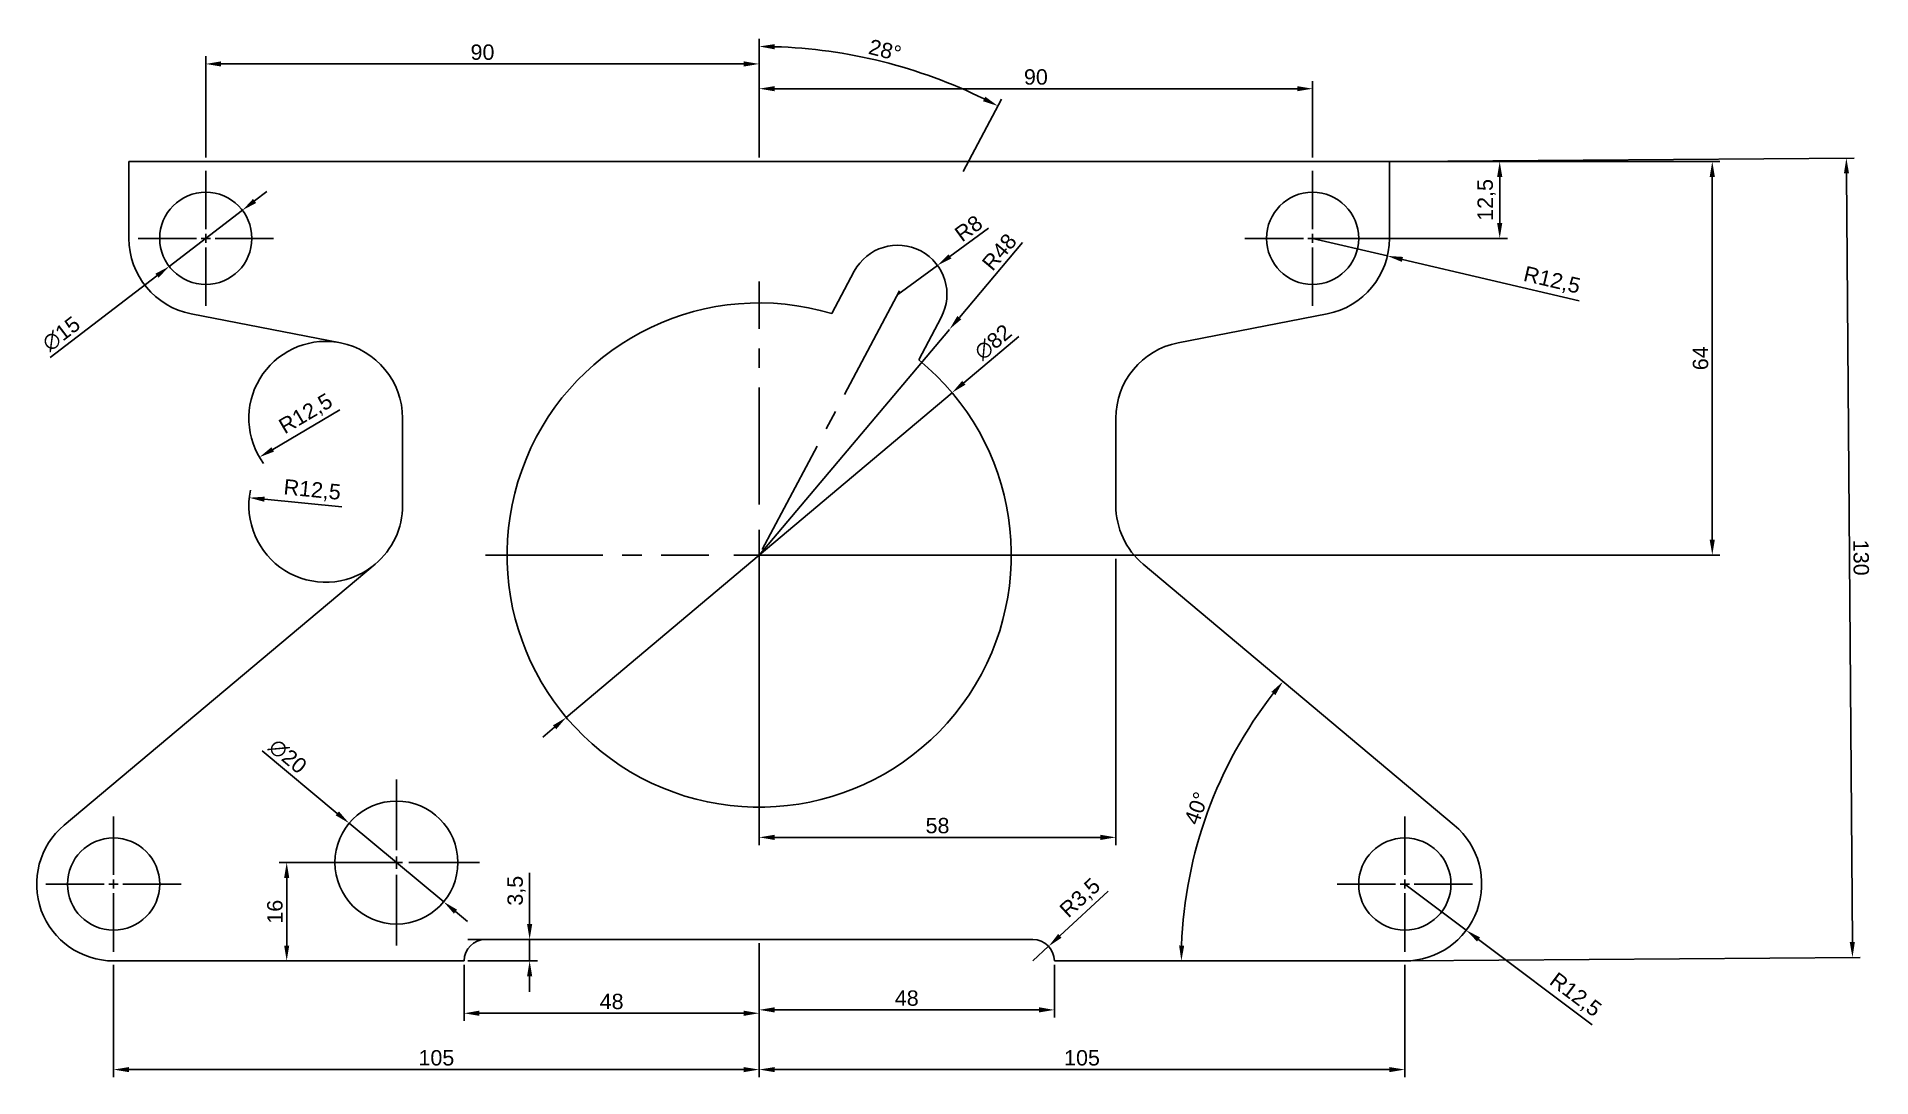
# Model space of a CAD drawing. Header units: millimetres. Extents: x -12 to 286, y -19 to 150.
import ezdxf

# ---------------------------------------------------------------- set-up
doc = ezdxf.new("R2010")
doc.units = ezdxf.units.MM
doc.linetypes.add('CENTER2', pattern=[28.575, 19.05, -3.175, 3.175, -3.175])
for name, color, linetype in [('koty', 132, 'Continuous'), ('obrys', 7, 'Continuous'), ('osy', 110, 'Continuous')]:
    doc.layers.add(name, color=color, linetype=linetype)
doc.styles.get("Standard").update_dxf_attribs({"font": 'arial.ttf'})
doc.dimstyles.new('ISO-25', dxfattribs={"dimtxt": 2.5, "dimasz": 2.5, "dimexe": 1.25, "dimexo": 0.625, "dimtad": 1, "dimtxsty": 'Standard', "dimcen": 2.5, "dimadec": 0, "dimazin": 0, "dimtfac": 1, "dimtmove": 0, "dimatfit": 3, "dimfxl": 1, "dimarcsym": 0})

# ---------------------------------------------------------------- blocks, each defined once
blk = doc.blocks.new('*D1')
at = {"layer": 'Defpoints', "color": 0, "transparency": 16777216}
for p in [(131.47, 144.35), (105, 130), (137.86, 127.81), (105, 66), (105, 66)]:
    blk.add_point(p, dxfattribs=at)
at = {"layer": 'koty', "color": 0, "lineweight": -2, "transparency": 16777216}
for p, q in [((105, 130.62), (105, 149.95)), ((138.16, 128.36), (144.41, 140.12))]:
    blk.add_line(p, q, dxfattribs=at)
blk.add_arc((105, 66), 82.7, 63.7321, 88.2679, dxfattribs=at)
at = {"layer": 'koty', "color": 0, "transparency": 16777216}
for points in [[(107.49, 148.24), (107.51, 149.08), (105, 148.7)], [(141.79, 140.53), (141.41, 139.79), (143.82, 139.02)]]:
    blk.add_solid(points, dxfattribs=at)
at = {"layer": 'koty', "color": 0, "transparency": 16777216, "insert": (125.47, 148.09), "char_height": 2.5, "attachment_point": 5, "rotation": 346}
blk.add_mtext('28°', dxfattribs=at)
blk = doc.blocks.new('*D2')
at = {"layer": 'Defpoints', "color": 0, "transparency": 16777216}
for p in [(136.37, 92.4), (73.63, 39.6)]:
    blk.add_point(p, dxfattribs=at)
at = {"layer": 'koty', "color": 0, "lineweight": -2, "transparency": 16777216}
for p, q in [((147.2, 101.52), (138.28, 94.01)), ((73.63, 39.6), (136.37, 92.4)), ((71.72, 37.99), (69.81, 36.38))]:
    blk.add_line(p, q, dxfattribs=at)
at = {"layer": 'koty', "color": 0, "transparency": 16777216}
for points in [[(138.01, 94.33), (138.55, 93.7), (136.37, 92.4)], [(71.45, 38.3), (71.99, 37.67), (73.63, 39.6)]]:
    blk.add_solid(points, dxfattribs=at)
at = {"layer": 'koty', "color": 0, "transparency": 16777216, "insert": (143.05, 100.61), "char_height": 2.5, "attachment_point": 5, "rotation": 40.0917}
blk.add_mtext('∅82', dxfattribs=at)
blk = doc.blocks.new('*D4')
at = {"layer": 'Defpoints', "color": 0, "transparency": 16777216}
for p in [(134, 113.09), (127.53, 108.38)]:
    blk.add_point(p, dxfattribs=at)
at = {"layer": 'koty', "color": 0, "lineweight": -2, "transparency": 16777216}
for p, q in [((142.32, 119.14), (136.02, 114.56)), ((127.53, 108.38), (134, 113.09))]:
    blk.add_line(p, q, dxfattribs=at)
at = {"layer": 'koty', "color": 0, "transparency": 16777216}
blk.add_solid([(135.78, 114.9), (136.27, 114.22), (134, 113.09)], dxfattribs=at)
at = {"layer": 'koty', "color": 0, "transparency": 16777216, "insert": (139.06, 119.12), "char_height": 2.5, "attachment_point": 5, "rotation": 36.0502}
blk.add_mtext('R8', dxfattribs=at)
blk = doc.blocks.new('*D5')
at = {"layer": 'Defpoints', "color": 0, "transparency": 16777216}
for p in [(135.94, 102.7), (105, 66)]:
    blk.add_point(p, dxfattribs=at)
at = {"layer": 'koty', "color": 0, "lineweight": -2, "transparency": 16777216}
for p, q in [((147.84, 116.82), (137.55, 104.61)), ((105, 66), (135.94, 102.7))]:
    blk.add_line(p, q, dxfattribs=at)
at = {"layer": 'koty', "color": 0, "transparency": 16777216}
blk.add_solid([(137.23, 104.88), (137.87, 104.34), (135.94, 102.7)], dxfattribs=at)
at = {"layer": 'koty', "color": 0, "transparency": 16777216, "insert": (144.06, 115.28), "char_height": 2.5, "attachment_point": 5, "rotation": 49.8652}
blk.add_mtext('R48', dxfattribs=at)
blk = doc.blocks.new('*D7')
at = {"layer": 'Defpoints', "color": 0, "transparency": 16777216}
for p in [(105, 3.5), (0, 0), (0, -17.67)]:
    blk.add_point(p, dxfattribs=at)
at = {"layer": 'koty', "color": 0, "lineweight": -2, "transparency": 16777216}
for p, q in [((105, 2.88), (105, -18.92)), ((0, -0.62), (0, -18.92)), ((102.5, -17.67), (2.5, -17.67))]:
    blk.add_line(p, q, dxfattribs=at)
at = {"layer": 'koty', "color": 0, "transparency": 16777216}
for points in [[(2.5, -17.26), (2.5, -18.09), (0, -17.67)], [(102.5, -17.26), (102.5, -18.09), (105, -17.67)]]:
    blk.add_solid(points, dxfattribs=at)
at = {"layer": 'koty', "color": 0, "transparency": 16777216, "insert": (52.5, -15.77), "char_height": 2.5, "attachment_point": 5}
blk.add_mtext('105', dxfattribs=at)
blk = doc.blocks.new('*D9')
at = {"layer": 'Defpoints', "color": 0, "transparency": 16777216}
for p in [(105, 3.5), (210, 0), (210, -17.67)]:
    blk.add_point(p, dxfattribs=at)
at = {"layer": 'koty', "color": 0, "lineweight": -2, "transparency": 16777216}
for p, q in [((105, 2.88), (105, -18.92)), ((210, -0.62), (210, -18.92)), ((107.5, -17.67), (207.5, -17.67))]:
    blk.add_line(p, q, dxfattribs=at)
at = {"layer": 'koty', "color": 0, "transparency": 16777216}
for points in [[(107.5, -17.26), (107.5, -18.09), (105, -17.67)], [(207.5, -17.26), (207.5, -18.09), (210, -17.67)]]:
    blk.add_solid(points, dxfattribs=at)
at = {"layer": 'koty', "color": 0, "transparency": 16777216, "insert": (157.5, -15.77), "char_height": 2.5, "attachment_point": 5}
blk.add_mtext('105', dxfattribs=at)
blk = doc.blocks.new('*D10')
at = {"layer": 'Defpoints', "color": 0, "transparency": 16777216}
for p in [(105, 3.5), (57, 0), (57, -8.51)]:
    blk.add_point(p, dxfattribs=at)
at = {"layer": 'koty', "color": 0, "lineweight": -2, "transparency": 16777216}
for p, q in [((105, 2.88), (105, -9.76)), ((57, -0.62), (57, -9.76)), ((102.5, -8.51), (59.5, -8.51))]:
    blk.add_line(p, q, dxfattribs=at)
at = {"layer": 'koty', "color": 0, "transparency": 16777216}
for points in [[(59.5, -8.09), (59.5, -8.93), (57, -8.51)], [(102.5, -8.09), (102.5, -8.93), (105, -8.51)]]:
    blk.add_solid(points, dxfattribs=at)
at = {"layer": 'koty', "color": 0, "transparency": 16777216, "insert": (81, -6.61), "char_height": 2.5, "attachment_point": 5}
blk.add_mtext('48', dxfattribs=at)
blk = doc.blocks.new('*D11')
at = {"layer": 'Defpoints', "color": 0, "transparency": 16777216}
for p in [(105, 3.5), (153, 0), (153, -7.96)]:
    blk.add_point(p, dxfattribs=at)
at = {"layer": 'koty', "color": 0, "lineweight": -2, "transparency": 16777216}
for p, q in [((105, 2.88), (105, -9.21)), ((153, -0.62), (153, -9.21)), ((107.5, -7.96), (150.5, -7.96))]:
    blk.add_line(p, q, dxfattribs=at)
at = {"layer": 'koty', "color": 0, "transparency": 16777216}
for points in [[(107.5, -7.54), (107.5, -8.38), (105, -7.96)], [(150.5, -7.54), (150.5, -8.38), (153, -7.96)]]:
    blk.add_solid(points, dxfattribs=at)
at = {"layer": 'koty', "color": 0, "transparency": 16777216, "insert": (129, -6.06), "char_height": 2.5, "attachment_point": 5}
blk.add_mtext('48', dxfattribs=at)
blk = doc.blocks.new('*D12')
at = {"layer": 'Defpoints', "color": 0, "transparency": 16777216}
for p in [(46, 16), (57, 0), (28.16, 0)]:
    blk.add_point(p, dxfattribs=at)
at = {"layer": 'koty', "color": 0, "lineweight": -2, "transparency": 16777216}
for p, q in [((45.38, 16), (26.91, 16)), ((28.16, 13.5), (28.16, 2.5)), ((56.38, 0), (26.91, 0))]:
    blk.add_line(p, q, dxfattribs=at)
at = {"layer": 'koty', "color": 0, "transparency": 16777216}
for points in [[(27.74, 13.5), (28.57, 13.5), (28.16, 16)], [(27.74, 2.5), (28.57, 2.5), (28.16, 0)]]:
    blk.add_solid(points, dxfattribs=at)
at = {"layer": 'koty', "color": 0, "transparency": 16777216, "insert": (26.25, 8), "char_height": 2.5, "attachment_point": 5, "rotation": 90}
blk.add_mtext('16', dxfattribs=at)
blk = doc.blocks.new('*D13')
at = {"layer": 'Defpoints', "color": 0, "transparency": 16777216}
for p in [(210, 12.5), (219.99, 4.99)]:
    blk.add_point(p, dxfattribs=at)
at = {"layer": 'koty', "color": 0, "lineweight": -2, "transparency": 16777216}
for p, q in [((210, 12.5), (219.99, 4.99)), ((240.45, -10.38), (221.99, 3.49))]:
    blk.add_line(p, q, dxfattribs=at)
at = {"layer": 'koty', "color": 0, "transparency": 16777216}
blk.add_solid([(222.24, 3.82), (221.74, 3.16), (219.99, 4.99)], dxfattribs=at)
at = {"layer": 'koty', "color": 0, "transparency": 16777216, "insert": (237.67, -5.63), "char_height": 2.5, "attachment_point": 5, "rotation": 323.0761}
blk.add_mtext('R12,5', dxfattribs=at)
blk = doc.blocks.new('*D14')
at = {"layer": 'Defpoints', "color": 0, "transparency": 16777216}
for p in [(207.5, 130), (195, 117.5), (225.43, 117.5)]:
    blk.add_point(p, dxfattribs=at)
at = {"layer": 'koty', "color": 0, "lineweight": -2, "transparency": 16777216}
for p, q in [((208.13, 130), (226.68, 130)), ((225.43, 127.5), (225.43, 120)), ((195.63, 117.5), (226.68, 117.5))]:
    blk.add_line(p, q, dxfattribs=at)
at = {"layer": 'koty', "color": 0, "transparency": 16777216}
for points in [[(225.01, 127.5), (225.85, 127.5), (225.43, 130)], [(225.01, 120), (225.85, 120), (225.43, 117.5)]]:
    blk.add_solid(points, dxfattribs=at)
at = {"layer": 'koty', "color": 0, "transparency": 16777216, "insert": (223.3, 123.75), "char_height": 2.5, "attachment_point": 5, "rotation": 90}
blk.add_mtext('12,5', dxfattribs=at)
blk = doc.blocks.new('*D15')
at = {"layer": 'Defpoints', "color": 0, "transparency": 16777216}
for p in [(195, 117.5), (207.17, 114.64)]:
    blk.add_point(p, dxfattribs=at)
at = {"layer": 'koty', "color": 0, "lineweight": -2, "transparency": 16777216}
for p, q in [((195, 117.5), (207.17, 114.64)), ((238.36, 107.32), (209.6, 114.07))]:
    blk.add_line(p, q, dxfattribs=at)
at = {"layer": 'koty', "color": 0, "transparency": 16777216}
blk.add_solid([(209.7, 114.48), (209.51, 113.67), (207.17, 114.64)], dxfattribs=at)
at = {"layer": 'koty', "color": 0, "transparency": 16777216, "insert": (233.9, 110.55), "char_height": 2.5, "attachment_point": 5, "rotation": 346.7886}
blk.add_mtext('R12,5', dxfattribs=at)
blk = doc.blocks.new('*D16')
at = {"layer": 'Defpoints', "color": 0, "transparency": 16777216}
for p in [(167.47, 64.51), (181.18, 31.72), (218.03, 22.08), (210, 0), (153, 0)]:
    blk.add_point(p, dxfattribs=at)
at = {"layer": 'koty', "color": 0, "lineweight": -2, "transparency": 16777216}
blk.add_arc((244.34, 0), 70.69, 142.0265, 177.9735, dxfattribs=at)
at = {"layer": 'koty', "color": 0, "transparency": 16777216}
for points in [[(188.3, 43.75), (188.95, 43.23), (190.19, 45.44)], [(174.12, 2.49), (173.29, 2.51), (173.66, 0)]]:
    blk.add_solid(points, dxfattribs=at)
at = {"layer": 'koty', "color": 0, "transparency": 16777216, "insert": (176.13, 24.83), "char_height": 2.5, "attachment_point": 5, "rotation": 70}
blk.add_mtext('40°', dxfattribs=at)
blk = doc.blocks.new('*D17')
at = {"layer": 'Defpoints', "color": 0, "transparency": 16777216}
for p in [(105, 66), (163, 66), (163, 20.09)]:
    blk.add_point(p, dxfattribs=at)
at = {"layer": 'koty', "color": 0, "lineweight": -2, "transparency": 16777216}
for p, q in [((105, 65.38), (105, 18.84)), ((163, 65.38), (163, 18.84)), ((107.5, 20.09), (160.5, 20.09))]:
    blk.add_line(p, q, dxfattribs=at)
at = {"layer": 'koty', "color": 0, "transparency": 16777216}
for points in [[(107.5, 20.51), (107.5, 19.67), (105, 20.09)], [(160.5, 20.51), (160.5, 19.67), (163, 20.09)]]:
    blk.add_solid(points, dxfattribs=at)
at = {"layer": 'koty', "color": 0, "transparency": 16777216, "insert": (134, 21.99), "char_height": 2.5, "attachment_point": 5}
blk.add_mtext('58', dxfattribs=at)
blk = doc.blocks.new('*D18')
at = {"layer": 'Defpoints', "color": 0, "transparency": 16777216}
for p in [(20.95, 122.06), (9.05, 112.94)]:
    blk.add_point(p, dxfattribs=at)
at = {"layer": 'koty', "color": 0, "lineweight": -2, "transparency": 16777216}
for p, q in [((22.94, 123.58), (24.92, 125.1)), ((20.95, 122.06), (9.05, 112.94)), ((-10.31, 98.11), (7.06, 111.42))]:
    blk.add_line(p, q, dxfattribs=at)
at = {"layer": 'koty', "color": 0, "transparency": 16777216}
for points in [[(22.68, 123.91), (23.19, 123.25), (20.95, 122.06)], [(6.81, 111.75), (7.32, 111.09), (9.05, 112.94)]]:
    blk.add_solid(points, dxfattribs=at)
at = {"layer": 'koty', "color": 0, "transparency": 16777216, "insert": (-8.5, 101.97), "char_height": 2.5, "attachment_point": 5, "rotation": 37.4599}
blk.add_mtext('∅15', dxfattribs=at)
blk = doc.blocks.new('*D19')
at = {"layer": 'Defpoints', "color": 0, "transparency": 16777216}
for p in [(38.31, 22.39), (53.69, 9.61)]:
    blk.add_point(p, dxfattribs=at)
at = {"layer": 'koty', "color": 0, "lineweight": -2, "transparency": 16777216}
for p, q in [((24.16, 34.15), (36.39, 23.99)), ((53.69, 9.61), (38.31, 22.39)), ((55.61, 8.01), (57.54, 6.41))]:
    blk.add_line(p, q, dxfattribs=at)
at = {"layer": 'koty', "color": 0, "transparency": 16777216}
for points in [[(36.65, 24.31), (36.12, 23.67), (38.31, 22.39)], [(55.88, 8.33), (55.35, 7.69), (53.69, 9.61)]]:
    blk.add_solid(points, dxfattribs=at)
at = {"layer": 'koty', "color": 0, "transparency": 16777216, "insert": (28.32, 33.26), "char_height": 2.5, "attachment_point": 5, "rotation": 320.2721}
blk.add_mtext('∅20', dxfattribs=at)
blk = doc.blocks.new('*D20')
at = {"layer": 'Defpoints', "color": 0, "transparency": 16777216}
for p in [(152.07, 2.38), (149.5, 0)]:
    blk.add_point(p, dxfattribs=at)
at = {"layer": 'koty', "color": 0, "lineweight": -2, "transparency": 16777216}
for p, q in [((161.76, 11.36), (153.9, 4.08)), ((149.5, 0), (152.07, 2.38))]:
    blk.add_line(p, q, dxfattribs=at)
at = {"layer": 'koty', "color": 0, "transparency": 16777216}
blk.add_solid([(153.62, 4.38), (154.18, 3.77), (152.07, 2.38)], dxfattribs=at)
at = {"layer": 'koty', "color": 0, "transparency": 16777216, "insert": (157.3, 10.13), "char_height": 2.5, "attachment_point": 5, "rotation": 42.8227}
blk.add_mtext('R3,5', dxfattribs=at)
blk = doc.blocks.new('*D21')
at = {"layer": 'Defpoints', "color": 0, "transparency": 16777216}
for p in [(57, 3.5), (67.67, 3.5), (57, 0)]:
    blk.add_point(p, dxfattribs=at)
at = {"layer": 'koty', "color": 0, "lineweight": -2, "transparency": 16777216}
for p, q in [((67.67, 6), (67.67, 14.32)), ((57.63, 3.5), (68.92, 3.5)), ((67.67, 0), (67.67, 3.5)), ((57.63, 0), (68.92, 0)), ((67.67, -2.5), (67.67, -5))]:
    blk.add_line(p, q, dxfattribs=at)
at = {"layer": 'koty', "color": 0, "transparency": 16777216}
for points in [[(67.25, 6), (68.09, 6), (67.67, 3.5)], [(67.25, -2.5), (68.09, -2.5), (67.67, 0)]]:
    blk.add_solid(points, dxfattribs=at)
at = {"layer": 'koty', "color": 0, "transparency": 16777216, "insert": (65.54, 11.41), "char_height": 2.5, "attachment_point": 5, "rotation": 90}
blk.add_mtext('3,5', dxfattribs=at)
blk = doc.blocks.new('*D22')
at = {"layer": 'Defpoints', "color": 0, "transparency": 16777216}
for p in [(34.5, 88.24), (23.72, 81.91)]:
    blk.add_point(p, dxfattribs=at)
at = {"layer": 'koty', "color": 0, "lineweight": -2, "transparency": 16777216}
blk.add_line((36.79, 89.59), (25.88, 83.17), dxfattribs=at)
blk.add_arc((34.5, 88.24), 12.5, 81.8648, 216.1736, dxfattribs=at)
at = {"layer": 'koty', "color": 0, "transparency": 16777216}
blk.add_solid([(25.67, 83.53), (26.09, 82.82), (23.72, 81.91)], dxfattribs=at)
at = {"layer": 'koty', "color": 0, "transparency": 16777216, "insert": (31.33, 88.85), "char_height": 2.5, "attachment_point": 5, "rotation": 30.444}
blk.add_mtext('R12,5', dxfattribs=at)
blk = doc.blocks.new('*D23')
at = {"layer": 'Defpoints', "color": 0, "transparency": 16777216}
for p in [(22.06, 75.32), (34.5, 74.08)]:
    blk.add_point(p, dxfattribs=at)
at = {"layer": 'koty', "color": 0, "lineweight": -2, "transparency": 16777216}
blk.add_line((37.14, 73.82), (24.55, 75.07), dxfattribs=at)
blk.add_arc((34.5, 74.08), 12.5, 168.6005, 307.1352, dxfattribs=at)
at = {"layer": 'koty', "color": 0, "transparency": 16777216}
blk.add_solid([(24.59, 75.49), (24.51, 74.66), (22.06, 75.32)], dxfattribs=at)
at = {"layer": 'koty', "color": 0, "transparency": 16777216, "insert": (32.3, 76.44), "char_height": 2.5, "attachment_point": 5, "rotation": 354.3301}
blk.add_mtext('R12,5', dxfattribs=at)
blk = doc.blocks.new('*D24')
at = {"layer": 'Defpoints', "color": 0, "transparency": 16777216}
for p in [(209.01, 130), (281.81, 130.55), (210, 0)]:
    blk.add_point(p, dxfattribs=at)
at = {"layer": 'koty', "color": 0, "lineweight": -2, "transparency": 16777216}
for p, q in [((209.63, 130), (283.06, 130.56)), ((282.78, 3.05), (281.82, 128.05)), ((210.62, 0), (284.05, 0.56))]:
    blk.add_line(p, q, dxfattribs=at)
at = {"layer": 'koty', "color": 0, "transparency": 16777216}
for points in [[(282.24, 128.05), (281.41, 128.05), (281.81, 130.55)], [(283.19, 3.06), (282.36, 3.05), (282.8, 0.55)]]:
    blk.add_solid(points, dxfattribs=at)
at = {"layer": 'koty', "color": 0, "transparency": 16777216, "insert": (284.2, 65.57), "char_height": 2.5, "attachment_point": 5, "rotation": 270.4364}
blk.add_mtext('130', dxfattribs=at)
blk = doc.blocks.new('*D25')
at = {"layer": 'Defpoints', "color": 0, "transparency": 16777216}
for p in [(105, 130), (260, 130), (105, 66)]:
    blk.add_point(p, dxfattribs=at)
at = {"layer": 'koty', "color": 0, "lineweight": -2, "transparency": 16777216}
for p, q in [((105.63, 130), (261.25, 130)), ((260, 68.5), (260, 127.5)), ((105.63, 66), (261.25, 66))]:
    blk.add_line(p, q, dxfattribs=at)
at = {"layer": 'koty', "color": 0, "transparency": 16777216}
for points in [[(259.58, 127.5), (260.42, 127.5), (260, 130)], [(259.58, 68.5), (260.42, 68.5), (260, 66)]]:
    blk.add_solid(points, dxfattribs=at)
at = {"layer": 'koty', "color": 0, "transparency": 16777216, "insert": (258.1, 98), "char_height": 2.5, "attachment_point": 5, "rotation": 90}
blk.add_mtext('64', dxfattribs=at)
blk = doc.blocks.new('*D26')
at = {"layer": 'Defpoints', "color": 0, "transparency": 16777216}
for p in [(105, 145.86), (15, 130), (105, 130)]:
    blk.add_point(p, dxfattribs=at)
at = {"layer": 'koty', "color": 0, "lineweight": -2, "transparency": 16777216}
for p, q in [((15, 130.62), (15, 147.11)), ((105, 130.62), (105, 147.11)), ((17.5, 145.86), (102.5, 145.86))]:
    blk.add_line(p, q, dxfattribs=at)
at = {"layer": 'koty', "color": 0, "transparency": 16777216}
for points in [[(17.5, 146.28), (17.5, 145.44), (15, 145.86)], [(102.5, 146.28), (102.5, 145.44), (105, 145.86)]]:
    blk.add_solid(points, dxfattribs=at)
at = {"layer": 'koty', "color": 0, "transparency": 16777216, "insert": (60, 147.76), "char_height": 2.5, "attachment_point": 5}
blk.add_mtext('90', dxfattribs=at)
blk = doc.blocks.new('*D27')
at = {"layer": 'Defpoints', "color": 0, "transparency": 16777216}
for p in [(195, 141.83), (105, 130), (195, 130)]:
    blk.add_point(p, dxfattribs=at)
at = {"layer": 'koty', "color": 0, "lineweight": -2, "transparency": 16777216}
for p, q in [((105, 130.62), (105, 143.08)), ((107.5, 141.83), (192.5, 141.83)), ((195, 130.62), (195, 143.08))]:
    blk.add_line(p, q, dxfattribs=at)
at = {"layer": 'koty', "color": 0, "transparency": 16777216}
for points in [[(107.5, 142.25), (107.5, 141.42), (105, 141.83)], [(192.5, 142.25), (192.5, 141.42), (195, 141.83)]]:
    blk.add_solid(points, dxfattribs=at)
at = {"layer": 'koty', "color": 0, "transparency": 16777216, "insert": (150, 143.73), "char_height": 2.5, "attachment_point": 5}
blk.add_mtext('90', dxfattribs=at)
blk = doc.blocks.new('*U28')
at = {"layer": 'osy', "color": 0, "linetype": 'CENTER2', "transparency": 16777216}
for p, q in [((0, 8.2), (0, 44.5)), ((-44.5, 0), (-8.2, 0)), ((8.2, 0), (44.5, 0)), ((0, -44.5), (0, -8.2))]:
    blk.add_line(p, q, dxfattribs=at)
at = {"layer": 'osy', "color": 0, "linetype": 'Continuous', "transparency": 16777216}
for p, q in [((0, -4.1), (0, 4.1)), ((-4.1, 0), (4.1, 0))]:
    blk.add_line(p, q, dxfattribs=at)
blk = doc.blocks.new('*U29')
at = {"layer": 'osy', "color": 0, "linetype": 'CENTER2', "transparency": 16777216}
for p, q in [((0, 1.5), (0, 11)), ((-11, 0), (-1.5, 0)), ((1.5, 0), (11, 0)), ((0, -11), (0, -1.5))]:
    blk.add_line(p, q, dxfattribs=at)
at = {"layer": 'osy', "color": 0, "linetype": 'Continuous', "transparency": 16777216}
for p, q in [((-0.75, 0), (0.75, 0)), ((0, -0.75), (0, 0.75))]:
    blk.add_line(p, q, dxfattribs=at)
blk = doc.blocks.new('*U30')
at = {"layer": 'osy', "color": 0, "linetype": 'CENTER2', "transparency": 16777216}
for p, q in [((0, 1.5), (0, 11)), ((-11, 0), (-1.5, 0)), ((1.5, 0), (11, 0)), ((0, -11), (0, -1.5))]:
    blk.add_line(p, q, dxfattribs=at)
at = {"layer": 'osy', "color": 0, "linetype": 'Continuous', "transparency": 16777216}
for p, q in [((-0.75, 0), (0.75, 0)), ((0, -0.75), (0, 0.75))]:
    blk.add_line(p, q, dxfattribs=at)
blk = doc.blocks.new('*U31')
at = {"layer": 'osy', "color": 0, "linetype": 'CENTER2', "transparency": 16777216}
for p, q in [((0, 1.5), (0, 11)), ((-11, 0), (-1.5, 0)), ((1.5, 0), (11, 0)), ((0, -11), (0, -1.5))]:
    blk.add_line(p, q, dxfattribs=at)
at = {"layer": 'osy', "color": 0, "linetype": 'Continuous', "transparency": 16777216}
for p, q in [((-0.75, 0), (0.75, 0)), ((0, -0.75), (0, 0.75))]:
    blk.add_line(p, q, dxfattribs=at)
blk = doc.blocks.new('*U32')
at = {"layer": 'osy', "color": 0, "linetype": 'CENTER2', "transparency": 16777216}
for p, q in [((0, 1.5), (0, 11)), ((-11, 0), (-1.5, 0)), ((1.5, 0), (11, 0)), ((0, -11), (0, -1.5))]:
    blk.add_line(p, q, dxfattribs=at)
at = {"layer": 'osy', "color": 0, "linetype": 'Continuous', "transparency": 16777216}
for p, q in [((-0.75, 0), (0.75, 0)), ((0, -0.75), (0, 0.75))]:
    blk.add_line(p, q, dxfattribs=at)
blk = doc.blocks.new('*U35')
at = {"layer": 'osy', "color": 0, "linetype": 'CENTER2', "transparency": 16777216}
blk.add_line((2.13, 4), (-20.71, -38.94), dxfattribs=at)
blk = doc.blocks.new('*U36')
at = {"layer": 'osy', "color": 0, "linetype": 'CENTER2', "transparency": 16777216}
for p, q in [((0, 2), (0, 13.5)), ((-13.5, 0), (-2, 0)), ((2, 0), (13.5, 0)), ((0, -13.5), (0, -2))]:
    blk.add_line(p, q, dxfattribs=at)
at = {"layer": 'osy', "color": 0, "linetype": 'Continuous', "transparency": 16777216}
for p, q in [((-1, 0), (1, 0)), ((0, -1), (0, 1))]:
    blk.add_line(p, q, dxfattribs=at)

msp = doc.modelspace()

# ---------------------------------------------------------------- linework, layer by layer
at = {"layer": 'obrys'}
for p, q in [((15, 130), (2.5, 130)), ((2.5, 130), (2.5, 117.5)), ((195, 130), (15, 130)), ((105, 130), (195, 130)), ((195, 130), (207.5, 130)), ((207.5, 130), (207.5, 117.5)), ((120.471, 112.137), (116.815, 105.261)), ((12.615, 105.23), (36.885, 100.512)), ((134.598, 104.626), (130.942, 97.749)), ((197.385, 105.23), (173.115, 100.512)), ((47, 74.084), (47, 88.242)), ((163, 74.084), (163, 88.242)), ((-8.035, 22.076), (42.535, 64.509)), ((218.035, 22.076), (167.465, 64.509)), ((60.5, 3.5), (105, 3.5)), ((105, 3.5), (149.5, 3.5)), ((0, 0), (46, 0)), ((46, 0), (57, 0)), ((57, 0), (57, 0)), ((153, 0), (153, 0)), ((153, 0), (210, 0))]:
    msp.add_line(p, q, dxfattribs=at)
for centre, radius in [((15, 117.5), 7.5), ((195, 117.5), 7.5), ((46, 16), 10), ((0, 12.5), 7.5), ((210, 12.5), 7.5)]:
    msp.add_circle(centre, radius, dxfattribs=at)
for centre, radius, start, end in [((15, 117.5), 12.5, 180, 259), ((127.535, 108.381), 8, 332, 152), ((195, 117.5), 12.5, 281, 0), ((105, 66), 41, 73.25185, 50.74815), ((34.5, 88.242), 12.5, 0, 79), ((175.5, 88.242), 12.5, 101, 180), ((34.5, 74.084), 12.5, 310, 0), ((175.5, 74.084), 12.5, 180, 230), ((0, 12.5), 12.5, 130, 270), ((210, 12.5), 12.5, 270, 50), ((60.5, 0), 3.5, 90, 180), ((149.5, 0), 3.5, 0, 90)]:
    msp.add_arc(centre, radius, start, end, dxfattribs=at)

# ---------------------------------------------------------------- block references
at = {"layer": 'osy', "linetype": 'CENTER2'}
for name, p in [('*U30', (15, 117.5)), ('*U29', (195, 117.5)), ('*U28', (105, 66)), ('*U35', (125.706, 104.943)), ('*U36', (46, 16)), ('*U31', (0, 12.5)), ('*U32', (210, 12.5))]:
    msp.add_blockref(name, p, dxfattribs=at)

# ---------------------------------------------------------------- dimensions: what is measured, and where the dimension line sits
at = {"layer": 'koty'}
for base, p1, p2, picture, middle in [((105, 145.859), (15, 130), (105, 130), '*D26', (60, 147.76)), ((195, 141.833), (105, 130), (195, 130), '*D27', (150, 143.734)), ((163, 20.091), (105, 66), (163, 66), '*D17', (134, 21.992)), ((0, -17.675), (105, 3.5), (0, 0), '*D7', (52.5, -15.773)), ((57, -8.51), (105, 3.5), (57, 0), '*D10', (81, -6.608)), ((210, -17.675), (105, 3.5), (210, 0), '*D9', (157.5, -15.773)), ((153, -7.96), (105, 3.5), (153, 0), '*D11', (129, -6.058))]:
    dim = msp.add_linear_dim(base=base, p1=p1, p2=p2, dimstyle='ISO-25', dxfattribs=at)
    dim.commit()
    dim.dimension.update_dxf_attribs({"geometry": picture, "text_midpoint": middle})
for base, line1, line2, picture, middle in [((131.469, 144.348), ((105, 66), (137.863, 127.806)), ((105, 130), (105, 66)), '*D1', (125.467, 148.087)), ((181.176, 31.724), ((153, 0), (210, 0)), ((218.035, 22.076), (167.465, 64.509)), '*D16', (176.134, 24.826))]:
    dim = msp.add_angular_dim_2l(base=base, line1=line1, line2=line2, dimstyle='ISO-25', dxfattribs=at)
    dim.commit()
    dim.dimension.update_dxf_attribs({"geometry": picture, "text_midpoint": middle})
for p1, p2, distance, picture, middle in [((105, 66), (105, 130), -155.001, '*D25', (258.1, 98)), ((210, 0), (209.01, 129.996), -72.797, '*D24', (284.202, 65.567))]:
    dim = msp.add_aligned_dim(p1=p1, p2=p2, distance=distance, dimstyle='ISO-25', dxfattribs=at)
    dim.commit()
    dim.dimension.update_dxf_attribs({"geometry": picture, "text_midpoint": middle})
for base, p1, p2, picture, middle in [((225.431, 117.5), (207.5, 130), (195, 117.5), '*D14', (223.303, 123.75)), ((28.155, 0), (46, 16), (57, 0), '*D12', (26.254, 8)), ((67.671, 3.5), (57, 0), (57, 3.5), '*D21', (65.544, 11.409))]:
    dim = msp.add_linear_dim(base=base, p1=p1, p2=p2, angle=90, dimstyle='ISO-25', dxfattribs=at)
    dim.commit()
    dim.dimension.update_dxf_attribs({"geometry": picture, "text_midpoint": middle})
for p1, p2, picture, middle in [((20.953, 122.062), (9.047, 112.938), '*D18', (-7.305, 100.41)), ((73.634, 39.595), (136.366, 92.405), '*D2', (144.319, 99.1)), ((53.691, 9.609), (38.309, 22.391), '*D19', (27.059, 31.74))]:
    dim = msp.add_diameter_dim_2p(p1=p1, p2=p2, dimstyle='ISO-25', dxfattribs=at)
    dim.commit()
    dim.dimension.update_dxf_attribs({"geometry": picture, "text_midpoint": middle, "dimtype": 163})
for center, mpoint, picture, middle in [((127.535, 108.381), (134.003, 113.089), '*D4', (139.063, 119.125)), ((149.5, 0), (152.067, 2.379), '*D20', (157.3, 10.129))]:
    dim = msp.add_radius_dim(center=center, mpoint=mpoint, dimstyle='ISO-25', dxfattribs=at)
    dim.commit()
    dim.dimension.update_dxf_attribs({"geometry": picture, "text_midpoint": middle})
for center, mpoint, picture, middle in [((105, 66), (135.94, 102.697), '*D5', (145.514, 114.053)), ((195, 117.5), (207.169, 114.643), '*D15', (233.417, 108.481)), ((34.5, 88.242), (23.723, 81.908), '*D22', (32.412, 87.014)), ((34.5, 74.084), (22.061, 75.319), '*D23', (32.089, 74.323)), ((210, 12.5), (219.993, 4.991), '*D13', (236.391, -7.332))]:
    dim = msp.add_radius_dim(center=center, mpoint=mpoint, dimstyle='ISO-25', dxfattribs=at)
    dim.commit()
    dim.dimension.update_dxf_attribs({"geometry": picture, "text_midpoint": middle, "dimtype": 164})

doc.saveas('drawing.dxf')
